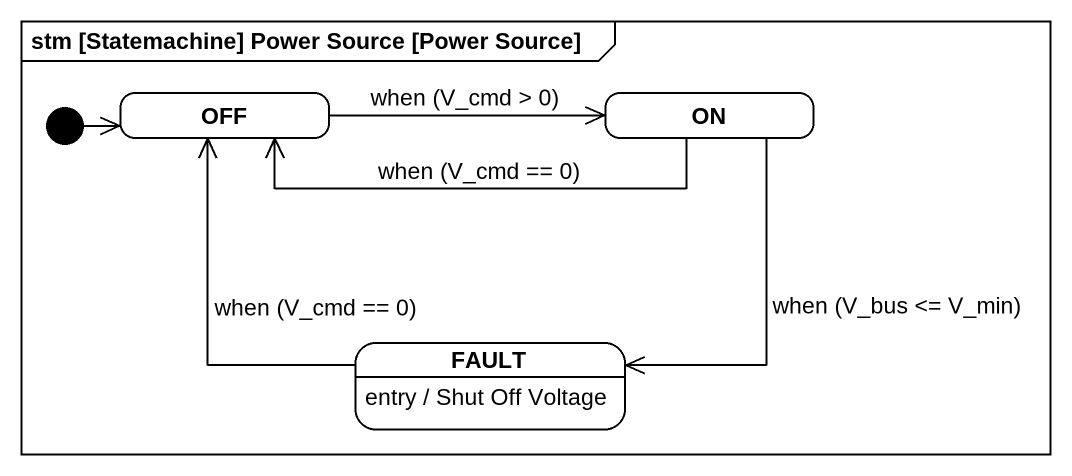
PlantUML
@startuml
mainframe stm [Statemachine] Power Source [Power Source]
hide empty description
state OFF
state "ON" as ON_
state FAULT
FAULT : entry / Shut Off Voltage
[*] -right-> OFF
OFF -right-> ON_ : when (V_cmd > 0)
ON_ -left-> OFF : when (V_cmd == 0)
ON_ --> FAULT : when (V_bus <= V_min)
FAULT -up-> OFF : when (V_cmd == 0)
@enduml
